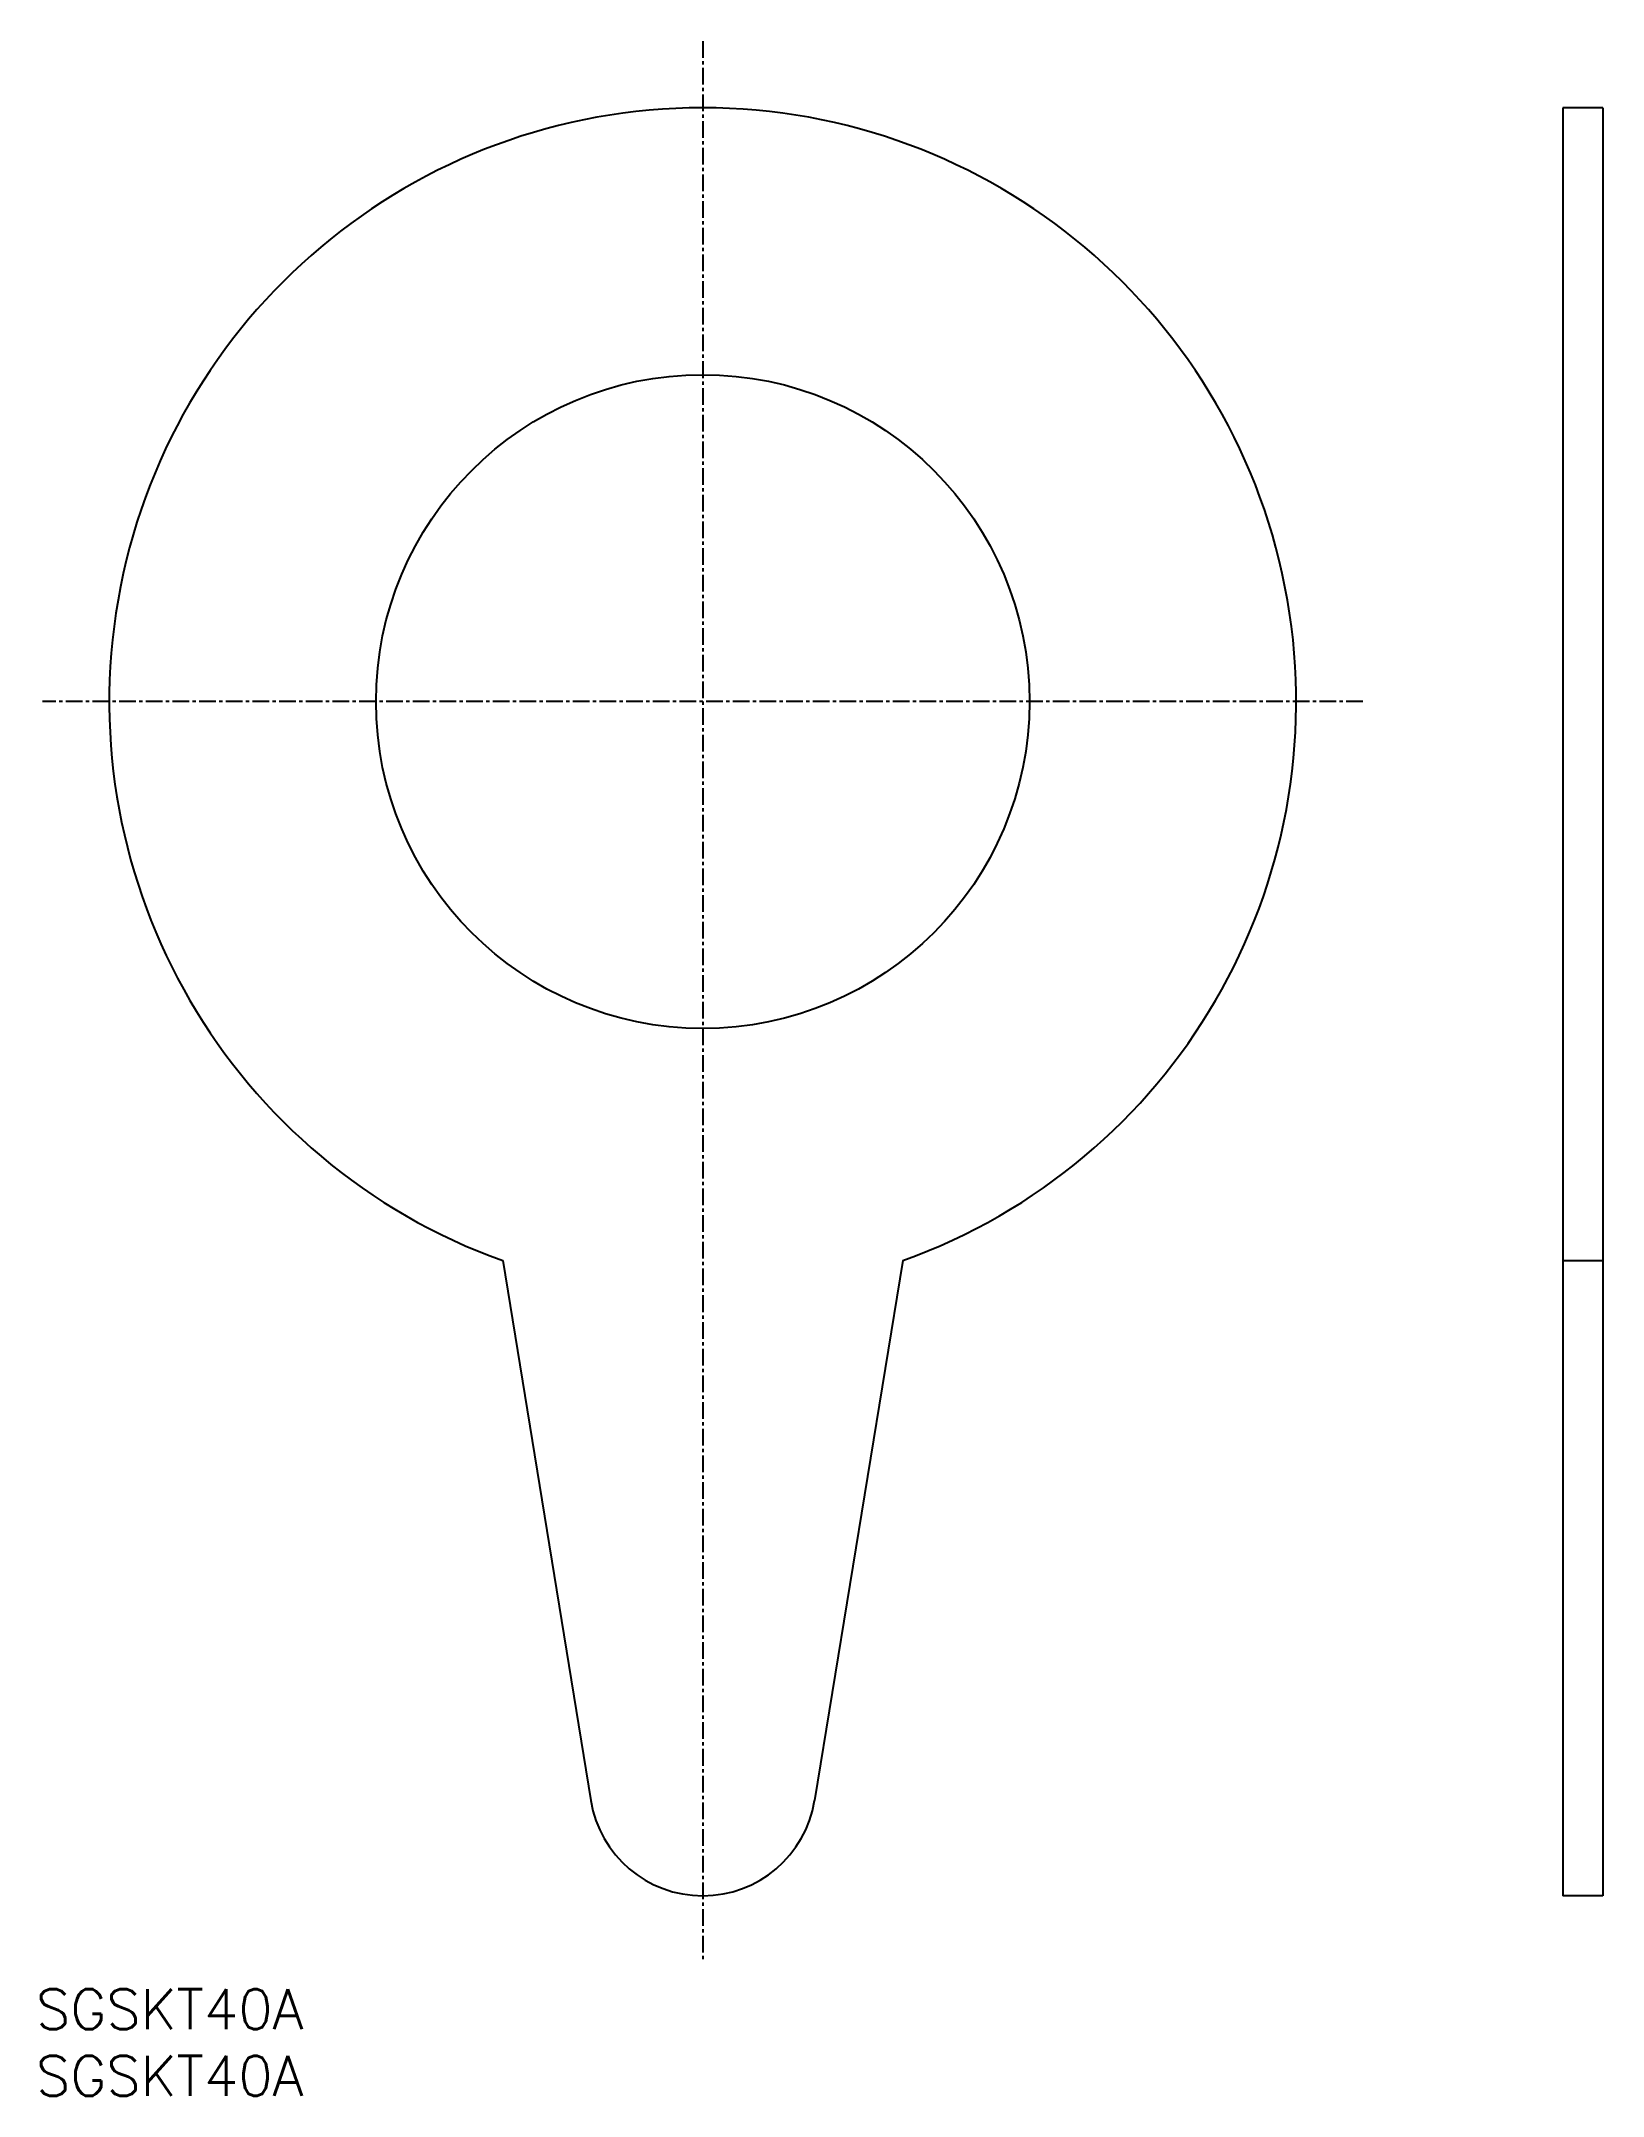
# Model space of a CAD drawing. Extents: x 0 to 118, y 0 to 154.
import ezdxf

# ---------------------------------------------------------------- set-up
doc = ezdxf.new("R2010")
doc.units = 0
doc.linetypes.add('CENTER', pattern=[2, 1.25, -0.25, 0.25, -0.25])
doc.layers.get('0').update_dxf_attribs({"linetype": 'CONTINUOUS'})
doc.layers.add('CENTER', color=1, linetype='CENTER')
doc.styles.get("Standard").update_dxf_attribs({"font": 'txt.shx'})

# ---------------------------------------------------------------- blocks, each defined once
blk = doc.blocks.new('*U4')
at = {"color": 7, "linetype": 'CONTINUOUS'}
blk.add_text('SGSKT40A', height=3, dxfattribs=at).set_placement((0, 0))
blk = doc.blocks.new('*U5')
at = {"color": 7, "linetype": 'CONTINUOUS'}
blk.add_text('SGSKT40A', height=3, dxfattribs=at).set_placement((0, 5))

msp = doc.modelspace()

# ---------------------------------------------------------------- linework, layer by layer
at = {"color": 7, "linetype": 'CONTINUOUS'}
for p, q in [((117.5, 149), (114.5, 149)), ((114.5, 149), (114.5, 15)), ((117.5, 149), (117.5, 15)), ((35, 62.6), (41.61, 22.13)), ((65, 62.6), (58.39, 22.13)), ((114.5, 62.6), (117.5, 62.6)), ((117.5, 15), (114.5, 15))]:
    msp.add_line(p, q, dxfattribs=at)
msp.add_circle((50, 104.5), 24.5, dxfattribs=at)
for centre, radius, start, end in [((50, 104.5), 44.5, 289.699, 250.301), ((50, 23.5), 8.5, 189.2769, 350.7231)]:
    msp.add_arc(centre, radius, start, end, dxfattribs=at)
at = {"layer": 'CENTER', "color": 1, "linetype": 'CENTER'}
for p, q in [((50, 154), (50, 10)), ((99.5, 104.5), (0.5, 104.5))]:
    msp.add_line(p, q, dxfattribs=at)

# ---------------------------------------------------------------- block references
at = {"color": 7, "linetype": 'CONTINUOUS'}
for name in ['*U5', '*U4']:
    msp.add_blockref(name, (0, 0), dxfattribs=at)

doc.saveas('drawing.dxf')
